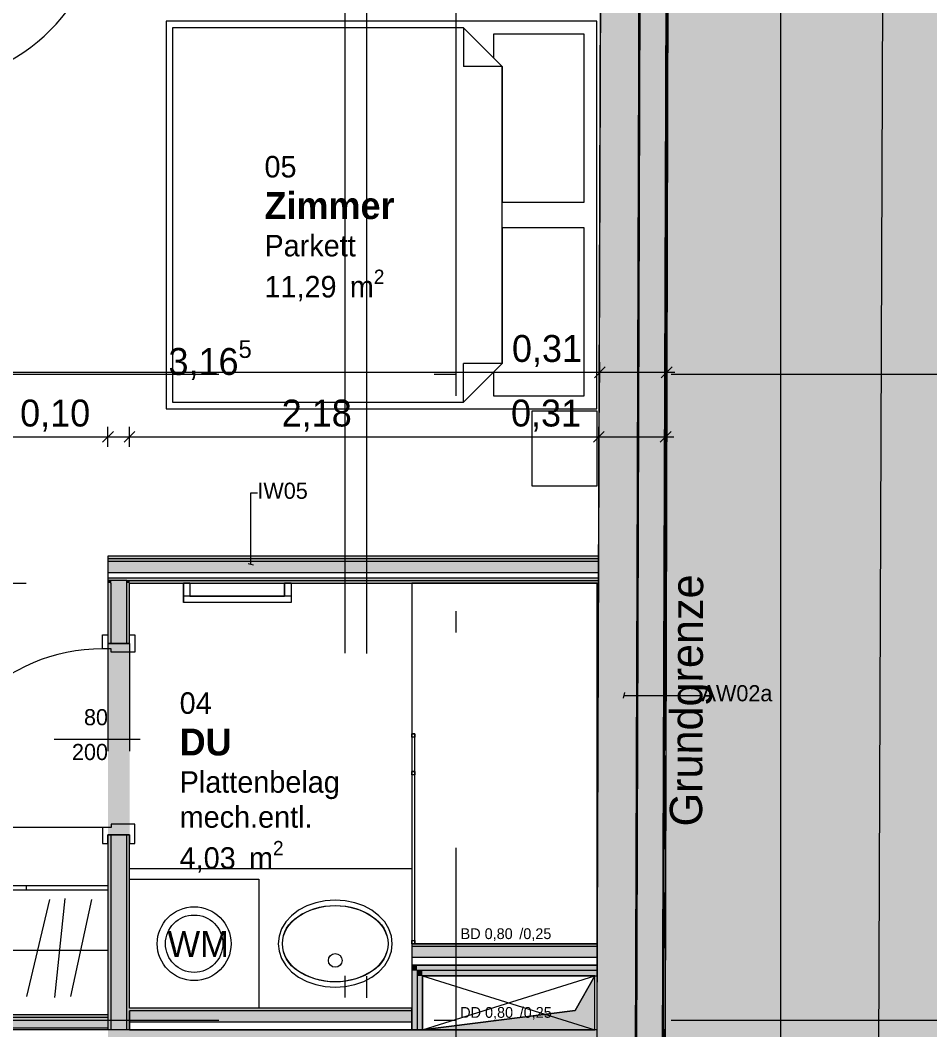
# Model space of a CAD drawing. Header units: metres. Extents: x -4 to 206, y -18 to 45.
# Drawn here: x 15.977 to 20.2, y -6.045 to -1.355 of the extents above; entities that cross this region are included whole.
import ezdxf

# ---------------------------------------------------------------- set-up
doc = ezdxf.new("R2010")
doc.units = ezdxf.units.M
doc.header["$MEASUREMENT"] = 0
for name, pattern in [('Achse', [0.004, 0.002, -0.001, 0, -0.001]), ('Punkt 1_1', [0.075, 0.025, -0.05]), ('Schnittlinie', [0.006, 0.003, -0.0015, 0, -0.0015]), ('Strichlinie eng', [0.002, 0.0015, -0.0005]), ('Untersicht', [0.001, 0.0005, -0.0005])]:
    doc.linetypes.add(name, pattern=pattern)
for name, color, linetype in [('2._2.Stock PP STG1_4_000 Achsraster', 7, 'Continuous'), ('2._2.Stock PP STG1_4_110 Wand Aussen', 7, 'Continuous'), ('2._2.Stock PP STG1_4_120 Wand Innen tragend', 7, 'Continuous'), ('2._2.Stock PP STG1_4_130 Wand Innen', 7, 'Continuous'), ('2._2.Stock PP STG1_4_135 Wand Vorsatzschale', 7, 'Continuous'), ('2._2.Stock PP STG1_4_170 Schachtwände', 7, 'Continuous'), ('2._2.Stock PP STG1_4_210 Decke', 7, 'Continuous'), ('2._2.Stock PP STG1_4_220 Bodenaufbau', 7, 'Continuous'), ('2._2.Stock PP STG1_4_270 Deckendurchbruchsymbol', 7, 'Continuous'), ('2._2.Stock PP STG1_4_510 Möblierung', 7, 'Continuous'), ('2._2.Stock PP STG1_4_540 Sanitäreinrichtung', 7, 'Continuous'), ('2._2.Stock PP STG1_4_725 Nachbarbebauung', 7, 'Continuous'), ('2._2.Stock PP STG1_4_810 Raum', 7, 'Continuous'), ('2._2.Stock PP STG1_4_815 Raumbegrenzung', 7, 'Continuous'), ('2._2.Stock PP STG1_4_844 Umriss 2D', 7, 'Continuous'), ('2._2.Stock PP STG1_4_851 Marker Schnitt', 7, 'Continuous'), ('2._2.Stock PP STG1_4_915 Allgemein Beschriftung.x', 7, 'Continuous'), ('2._2.Stock PP STG1_4_950 Polierplan Bemaßung', 7, 'Continuous'), ('2._2.Stock PP STG1_4_Neubau_840 Baulinien', 7, 'Continuous')]:
    doc.layers.add(name, color=color, linetype=linetype)
doc.styles.add('ERSTELLTER_STIL_2', font='')
doc.styles.add('ERSTELLTER_STIL_6', font='')
doc.styles.add('ERSTELLTER_STIL_7', font='')
doc.styles.get('ERSTELLTER_STIL_2').set_extended_font_data('Eurostile')
doc.styles.get('ERSTELLTER_STIL_6').set_extended_font_data('Eurostile', bold=True)
doc.styles.get('ERSTELLTER_STIL_7').set_extended_font_data('Muli')
doc.linetypes.add('Grenze Bundesland', pattern='A,0,[2,415_260415_PP_VA_1_5 2 St1.Shx,S=1.5873e-05,R=0,X=0,Y=0],-0.003,0', length=0.003)
doc.linetypes.add('Grenze Grundstück', pattern='A,0,[1,415_260415_PP_VA_1_5 2 St1.Shx,S=0.00031746,R=0,X=0,Y=0],-0.04,0', length=0.04)

msp = doc.modelspace()

# ---------------------------------------------------------------- hatches: boundary and pattern name
at = {"layer": '2._2.Stock PP STG1_4_110 Wand Aussen', "linetype": 'Continuous', "lineweight": 13, "true_color": 0xff6400}
msp.add_hatch(color=30, dxfattribs=at).paths.add_polyline_path([(18.9298, -15.0639), (18.9802, 0.0639), (18.8598, -0.0832), (18.8103, -14.9168)])
at = {"layer": '2._2.Stock PP STG1_4_110 Wand Aussen', "linetype": 'Continuous', "lineweight": 0, "true_color": 0x373737}
msp.add_hatch(color=250, dxfattribs=at).paths.add_polyline_path([(18.8546, -0.13), (18.8055, -14.87), (18.8105, -14.87), (18.8596, -0.13)])
at = {"layer": '2._2.Stock PP STG1_4_110 Wand Aussen', "linetype": 'Continuous', "lineweight": 13, "true_color": 0x3f7f02}
msp.add_hatch(color=76, dxfattribs=at).paths.add_polyline_path([(18.6261, -14.69), (18.8061, -14.69), (18.854, -0.31), (18.674, -0.31)])
at = {"layer": '2._2.Stock PP STG1_4_120 Wand Innen tragend', "linetype": 'Continuous', "lineweight": 13, "true_color": 0xfb02fe}
msp.add_hatch(color=6, dxfattribs=at).paths.add_polyline_path([(13.3225, -5.9875), (16.385, -5.9875), (16.385, -5.975), (13.3225, -5.975)])
at = {"layer": '2._2.Stock PP STG1_4_120 Wand Innen tragend', "linetype": 'Continuous', "lineweight": 13, "true_color": 0xffaa00}
msp.add_hatch(color=40, dxfattribs=at).paths.add_polyline_path([(16.385, -5.9875), (13.3225, -5.9875), (13.3225, -6.0375), (16.385, -6.0375)])
at = {"layer": '2._2.Stock PP STG1_4_120 Wand Innen tragend', "linetype": 'Continuous', "lineweight": 13, "true_color": 0x3f7f02}
msp.add_hatch(color=76, dxfattribs=at).paths.add_polyline_path([(16.385, -6.225), (18.6543, -6.225), (18.6549, -6.045), (16.385, -6.045)])
at = {"layer": '2._2.Stock PP STG1_4_130 Wand Innen', "linetype": 'Continuous', "lineweight": 13, "true_color": 0xfb02fe}
for points in [[(18.6622, -3.845), (16.385, -3.845), (16.385, -3.8575), (18.6622, -3.8575)], [(18.6622, -3.8575), (16.385, -3.8575), (16.385, -3.87), (18.6621, -3.87)], [(16.385, -3.9575), (18.6618, -3.9575), (18.6619, -3.945), (16.385, -3.945)], [(16.385, -3.97), (16.3975, -3.97), (16.3975, -3.9575), (16.385, -3.9575)], [(16.385, -3.97), (16.385, -4.25), (16.3975, -4.25), (16.3975, -3.97)], [(16.4725, -3.97), (16.485, -3.97), (16.485, -3.9575), (16.4725, -3.9575)], [(16.4725, -3.97), (16.4725, -4.25), (16.485, -4.25), (16.485, -3.97)], [(16.485, -3.97), (18.6618, -3.97), (18.6618, -3.9575), (16.485, -3.9575)], [(16.385, -6.045), (16.3975, -6.045), (16.3975, -5.14), (16.385, -5.14)], [(16.4725, -5.14), (16.4725, -6.045), (16.485, -6.045), (16.485, -5.14)]]:
    msp.add_hatch(color=6, dxfattribs=at).paths.add_polyline_path(points)
at = {"layer": '2._2.Stock PP STG1_4_130 Wand Innen', "linetype": 'Continuous', "lineweight": 13, "true_color": 0xffaa00}
for points in [[(18.6621, -3.87), (16.385, -3.87), (16.385, -3.92), (18.662, -3.92)], [(16.3975, -3.97), (16.4725, -3.97), (16.4725, -3.9575), (16.3975, -3.9575)], [(16.3975, -3.97), (16.3975, -4.25), (16.4725, -4.25), (16.4725, -3.97)], [(16.4725, -5.14), (16.3975, -5.14), (16.3975, -6.045), (16.4725, -6.045)]]:
    msp.add_hatch(color=40, dxfattribs=at).paths.add_polyline_path(points)
at = {"layer": '2._2.Stock PP STG1_4_130 Wand Innen', "linetype": 'Continuous', "lineweight": 0, "true_color": 0xffffff}
msp.add_hatch(color=7, dxfattribs=at).paths.add_polyline_path([(16.485, -5.14), (16.485, -4.25), (16.385, -4.25), (16.385, -5.14)])
at = {"layer": '2._2.Stock PP STG1_4_135 Wand Vorsatzschale', "linetype": 'Continuous', "lineweight": 13, "true_color": 0xfb02fe}
for points in [[(18.6562, -5.645), (17.795, -5.645), (17.795, -5.6575), (18.6562, -5.6575)], [(17.795, -5.945), (16.485, -5.945), (16.485, -5.9575), (17.795, -5.9575)]]:
    msp.add_hatch(color=6, dxfattribs=at).paths.add_polyline_path(points)
at = {"layer": '2._2.Stock PP STG1_4_135 Wand Vorsatzschale', "linetype": 'Continuous', "lineweight": 13, "true_color": 0xffaa00}
for points in [[(18.6562, -5.6575), (17.795, -5.6575), (17.795, -5.7075), (18.656, -5.7075)], [(17.795, -5.9575), (16.485, -5.9575), (16.485, -6.0075), (17.795, -6.0075)]]:
    msp.add_hatch(color=40, dxfattribs=at).paths.add_polyline_path(points)
at = {"layer": '2._2.Stock PP STG1_4_170 Schachtwände', "linetype": 'Continuous', "lineweight": 13, "true_color": 0xfb02fe}
for points in [[(17.795, -5.77), (17.82, -5.77), (17.795, -5.745)], [(17.82, -5.745), (17.795, -5.745), (17.82, -5.77)], [(17.82, -5.77), (18.6558, -5.77), (18.6559, -5.745), (17.82, -5.745)], [(17.795, -6.045), (17.82, -6.045), (17.82, -5.77), (17.795, -5.77)], [(17.845, -5.795), (17.82, -5.77), (17.82, -5.795)], [(17.845, -5.77), (17.82, -5.77), (17.845, -5.795)], [(17.82, -5.795), (17.82, -6.045), (17.845, -6.045), (17.845, -5.795)], [(17.845, -5.795), (18.6557, -5.795), (18.6558, -5.77), (17.845, -5.77)]]:
    msp.add_hatch(color=6, dxfattribs=at).paths.add_polyline_path(points)
at = {"layer": '2._2.Stock PP STG1_4_270 Deckendurchbruchsymbol', "linetype": 'Continuous', "lineweight": 0}
msp.add_hatch(color=8, dxfattribs=at).paths.add_polyline_path([(17.845, -6.045), (18.645, -6.045), (18.645, -5.795), (18.5546, -5.9546)])
at = {"layer": '2._2.Stock PP STG1_4_725 Nachbarbebauung', "linetype": 'Continuous', "lineweight": 0, "true_color": 0x1f1f1f}
msp.add_hatch(color=250, dxfattribs=at).paths.add_polyline_path([(18.9876, -0.0005), (18.958, -11.4452), (23.9775, -11.4875), (23.9775, -0.0046)])

# ---------------------------------------------------------------- linework, layer by layer
at = {"layer": '2._2.Stock PP STG1_4_000 Achsraster', "color": 5, "linetype": 'Achse', "lineweight": 0, "ltscale": 1000}
for p, q in [((18, 3), (18, -18)), ((-1.5, -3), (21, -3)), ((-1.5, -6), (21, -6))]:
    msp.add_line(p, q, dxfattribs=at)
at = {"layer": '2._2.Stock PP STG1_4_110 Wand Aussen', "color": 7, "linetype": 'Continuous', "lineweight": 13, "ltscale": 1000}
for p, q in [((18.9298, -15.0639), (18.9802, 0.0639)), ((18.8105, -14.87), (18.8596, -0.13))]:
    msp.add_line(p, q, dxfattribs=at)
at = {"layer": '2._2.Stock PP STG1_4_110 Wand Aussen', "color": 7, "linetype": 'Continuous', "lineweight": 18, "ltscale": 1000}
msp.add_line((18.8061, -14.69), (18.854, -0.31), dxfattribs=at)
at = {"layer": '2._2.Stock PP STG1_4_110 Wand Aussen', "color": 7, "linetype": 'Continuous', "lineweight": 13, "ltscale": 1000, "flags": 128}
msp.add_lwpolyline([(18.9348, -15.07), (18.9853, 0.07)], dxfattribs=at)
at = {"layer": '2._2.Stock PP STG1_4_110 Wand Aussen', "color": 7, "linetype": 'Continuous', "lineweight": 18, "ltscale": 1000, "flags": 128}
msp.add_lwpolyline([(18.674, -0.31), (18.6549, -6.045)], dxfattribs=at)
at = {"layer": '2._2.Stock PP STG1_4_120 Wand Innen tragend', "color": 7, "linetype": 'Continuous', "lineweight": 13, "ltscale": 1000}
for p, q in [((16.385, -5.9875), (13.3225, -5.9875)), ((16.385, -6.0375), (13.3225, -6.0375))]:
    msp.add_line(p, q, dxfattribs=at)
at = {"layer": '2._2.Stock PP STG1_4_120 Wand Innen tragend', "color": 7, "linetype": 'Continuous', "lineweight": 18, "ltscale": 1000}
msp.add_line((16.385, -6.045), (13.3225, -6.045), dxfattribs=at)
at = {"layer": '2._2.Stock PP STG1_4_120 Wand Innen tragend', "color": 7, "linetype": 'Continuous', "lineweight": 13, "ltscale": 1000, "flags": 128}
for points in [[(16.385, -5.975), (14.11, -5.975)], [(16.385, -5.975), (16.385, -5.9875)], [(16.385, -5.9875), (16.385, -6.0375)], [(16.385, -6.0375), (16.385, -6.045)]]:
    msp.add_lwpolyline(points, dxfattribs=at)
at = {"layer": '2._2.Stock PP STG1_4_120 Wand Innen tragend', "color": 7, "linetype": 'Continuous', "lineweight": 18, "ltscale": 1000, "flags": 128}
msp.add_lwpolyline([(18.6549, -6.045), (16.385, -6.045)], dxfattribs=at)
at = {"layer": '2._2.Stock PP STG1_4_130 Wand Innen', "color": 7, "linetype": 'Continuous', "lineweight": 18, "ltscale": 1000}
for p, q in [((18.6622, -3.8575), (16.385, -3.8575)), ((18.6621, -3.87), (16.385, -3.87)), ((16.385, -3.92), (18.662, -3.92)), ((16.385, -3.945), (18.6619, -3.945)), ((16.3975, -3.9575), (16.385, -3.9575)), ((16.3975, -3.9575), (16.385, -3.9575)), ((16.4725, -3.9575), (16.3975, -3.9575)), ((16.3975, -3.97), (16.3975, -3.9575)), ((16.4725, -3.9575), (16.3975, -3.9575)), ((16.3975, -3.97), (16.3975, -4.25)), ((16.4725, -3.97), (16.4725, -3.9575)), ((16.4725, -3.9575), (18.6618, -3.9575)), ((16.4725, -4.25), (16.4725, -3.97)), ((16.3975, -4.25), (16.385, -4.25)), ((16.3975, -4.25), (16.385, -4.25)), ((16.3975, -4.25), (16.385, -4.25)), ((16.4725, -4.25), (16.3975, -4.25)), ((16.4725, -4.25), (16.3975, -4.25)), ((16.4725, -4.25), (16.3975, -4.25)), ((16.485, -4.25), (16.4725, -4.25)), ((16.485, -4.25), (16.4725, -4.25)), ((16.485, -4.25), (16.4725, -4.25)), ((16.3975, -5.14), (16.385, -5.14)), ((16.3975, -5.14), (16.385, -5.14)), ((16.3975, -5.14), (16.385, -5.14)), ((16.3975, -5.14), (16.3975, -6.045)), ((16.4725, -5.14), (16.3975, -5.14)), ((16.4725, -5.14), (16.3975, -5.14)), ((16.4725, -5.14), (16.3975, -5.14)), ((16.4725, -6.045), (16.4725, -5.14)), ((16.485, -5.14), (16.4725, -5.14)), ((16.485, -5.14), (16.4725, -5.14)), ((16.485, -5.14), (16.4725, -5.14))]:
    msp.add_line(p, q, dxfattribs=at)
at = {"layer": '2._2.Stock PP STG1_4_130 Wand Innen', "color": 7, "linetype": 'Continuous', "lineweight": 13, "ltscale": 1000}
for p, q in [((16.36, -4.275), (16.36, -4.21)), ((16.36, -4.21), (16.385, -4.21)), ((16.385, -4.21), (16.385, -4.25)), ((16.485, -4.25), (16.485, -4.21)), ((16.485, -4.21), (16.51, -4.21)), ((16.51, -4.21), (16.51, -4.29)), ((16.385, -4.25), (16.485, -4.25)), ((16.4, -4.275), (16.36, -4.275)), ((16.4, -4.29), (16.4, -4.275)), ((16.51, -4.29), (16.4, -4.29)), ((16.135, -4.695), (16.535, -4.695)), ((16.36, -5.105), (15.53, -5.105)), ((16.4, -5.105), (16.36, -5.105)), ((16.36, -5.105), (16.36, -5.18)), ((16.51, -5.09), (16.4, -5.09)), ((16.4, -5.09), (16.4, -5.105)), ((16.51, -5.18), (16.51, -5.09)), ((16.385, -5.18), (16.385, -5.14)), ((16.385, -5.14), (16.485, -5.14)), ((16.485, -5.14), (16.485, -5.18)), ((16.36, -5.18), (16.385, -5.18)), ((16.485, -5.18), (16.51, -5.18))]:
    msp.add_line(p, q, dxfattribs=at)
at = {"layer": '2._2.Stock PP STG1_4_130 Wand Innen', "color": 8, "linetype": 'Untersicht', "lineweight": 13, "ltscale": 1000}
for p, q in [((16.385, -4.25), (16.385, -5.14)), ((16.485, -4.25), (16.485, -5.14))]:
    msp.add_line(p, q, dxfattribs=at)
at = {"layer": '2._2.Stock PP STG1_4_130 Wand Innen', "color": 7, "linetype": 'Continuous', "lineweight": 18, "ltscale": 1000, "flags": 128}
for points in [[(18.6622, -3.845), (16.385, -3.845)], [(16.385, -3.845), (16.385, -3.97)], [(18.6618, -3.97), (18.6622, -3.845)], [(16.385, -3.97), (16.385, -4.25)], [(16.485, -4.25), (16.485, -3.97)], [(16.485, -3.97), (18.6618, -3.97)], [(16.385, -5.14), (16.385, -6.045)], [(16.485, -5.945), (16.485, -5.14)], [(16.485, -6.045), (16.485, -5.9575)], [(16.3975, -6.045), (16.385, -6.045)], [(16.4725, -6.045), (16.3975, -6.045)], [(16.485, -6.045), (16.4725, -6.045)]]:
    msp.add_lwpolyline(points, dxfattribs=at)
at = {"layer": '2._2.Stock PP STG1_4_130 Wand Innen', "color": 7, "linetype": 'Continuous', "lineweight": 13, "ltscale": 1000}
for centre, start, end in [((15.53, -0.815), 270, 0), ((16.36, -5.105), 90, 180)]:
    msp.add_arc(centre, 0.83, start, end, dxfattribs=at)
at = {"layer": '2._2.Stock PP STG1_4_135 Wand Vorsatzschale', "color": 7, "linetype": 'Continuous', "lineweight": 18, "ltscale": 1000}
for p, q in [((18.6562, -5.6575), (17.795, -5.6575)), ((17.795, -5.7075), (18.656, -5.7075)), ((17.795, -5.9575), (16.485, -5.9575)), ((16.485, -6.0075), (17.795, -6.0075))]:
    msp.add_line(p, q, dxfattribs=at)
at = {"layer": '2._2.Stock PP STG1_4_135 Wand Vorsatzschale', "color": 7, "linetype": 'Continuous', "lineweight": 18, "ltscale": 1000, "flags": 128}
for points in [[(18.6562, -5.645), (17.795, -5.645)], [(17.795, -5.645), (17.795, -5.745)], [(18.6559, -5.745), (18.6562, -5.645)], [(17.795, -5.745), (18.6559, -5.745)], [(17.795, -5.945), (16.485, -5.945)], [(17.795, -6.045), (17.795, -5.945)], [(16.485, -5.9575), (16.485, -6.045)], [(16.485, -6.045), (17.795, -6.045)]]:
    msp.add_lwpolyline(points, dxfattribs=at)
at = {"layer": '2._2.Stock PP STG1_4_170 Schachtwände', "color": 7, "linetype": 'Continuous', "lineweight": 18, "ltscale": 1000}
for p, q in [((17.845, -5.77), (17.82, -5.77)), ((17.82, -5.77), (17.82, -5.795)), ((17.82, -5.795), (17.82, -6.045)), ((18.6558, -5.77), (17.845, -5.77))]:
    msp.add_line(p, q, dxfattribs=at)
at = {"layer": '2._2.Stock PP STG1_4_170 Schachtwände', "color": 7, "linetype": 'Continuous', "lineweight": 18, "ltscale": 1000, "flags": 128}
for points in [[(17.795, -5.745), (17.795, -5.77)], [(18.6559, -5.745), (17.795, -5.745)], [(18.6559, -5.745), (18.6558, -5.77)], [(17.795, -5.77), (17.795, -6.045)], [(17.845, -5.795), (18.6557, -5.795)], [(17.845, -6.045), (17.845, -5.795)], [(18.6558, -5.77), (18.6557, -5.795)], [(17.795, -6.045), (17.82, -6.045)], [(17.82, -6.045), (17.845, -6.045)]]:
    msp.add_lwpolyline(points, dxfattribs=at)
at = {"layer": '2._2.Stock PP STG1_4_210 Decke', "color": 7, "linetype": 'Continuous', "lineweight": 13, "ltscale": 1000, "true_color": 0xf4f4f4, "flags": 128}
msp.add_lwpolyline([(3.625, -0.13), (0.1305, -0.13), (0.1845, -14.87), (5.505, -14.87), (5.505, -15.84), (13.475, -15.84), (13.475, -14.87), (18.8055, -14.87), (18.8546, -0.13), (15.325, -0.13), (15.325, -0.53), (12.96, -0.53), (12.96, 0.67), (6.02, 0.67), (6.02, -0.53), (3.625, -0.53)], close=True, dxfattribs=at)
msp.add_lwpolyline([(3.625, -0.13), (0.1305, -0.13), (0.1845, -14.87), (5.505, -14.87), (5.505, -15.84), (13.475, -15.84), (13.475, -14.87), (18.8055, -14.87), (18.8546, -0.13), (15.325, -0.13), (15.325, -0.53), (12.96, -0.53), (12.96, 0.67), (6.02, 0.67), (6.02, -0.53), (3.625, -0.53)], close=True, dxfattribs=at)
msp.add_lwpolyline([(3.625, -0.13), (0.1305, -0.13), (0.1845, -14.87), (5.505, -14.87), (5.505, -15.84), (13.475, -15.84), (13.475, -14.87), (18.8055, -14.87), (18.8546, -0.13), (15.325, -0.13), (15.325, -0.53), (12.96, -0.53), (12.96, 0.67), (6.02, 0.67), (6.02, -0.53), (3.625, -0.53)], close=True, dxfattribs=at)
at = {"layer": '2._2.Stock PP STG1_4_220 Bodenaufbau', "color": 7, "linetype": 'Continuous', "lineweight": 13, "ltscale": 1000, "true_color": 0xf4f4f4, "flags": 128}
msp.add_lwpolyline([(3.445, -0.31), (0.3111, -0.31), (0.3639, -14.69), (5.685, -14.69), (5.685, -15.66), (13.295, -15.66), (13.295, -14.69), (18.6261, -14.69), (18.674, -0.31), (15.505, -0.31), (15.505, -0.71), (12.78, -0.71), (12.78, 0.49), (6.2, 0.49), (6.2, -0.71), (3.445, -0.71)], close=True, dxfattribs=at)
at = {"layer": '2._2.Stock PP STG1_4_270 Deckendurchbruchsymbol', "color": 7, "linetype": 'Strichlinie eng', "lineweight": 13, "ltscale": 1000}
for p, q in [((17.845, -6.045), (18.645, -5.795)), ((17.845, -5.795), (18.645, -6.045))]:
    msp.add_line(p, q, dxfattribs=at)
at = {"layer": '2._2.Stock PP STG1_4_270 Deckendurchbruchsymbol', "color": 7, "linetype": 'Continuous', "lineweight": 13, "ltscale": 1000, "flags": 128}
for points in [[(18.5546, -5.9546), (18.645, -5.795), (17.845, -5.795), (17.845, -6.045)], [(17.845, -6.045), (18.645, -6.045), (18.645, -5.795), (18.5546, -5.9546)]]:
    msp.add_lwpolyline(points, close=True, dxfattribs=at)
at = {"layer": '2._2.Stock PP STG1_4_270 Deckendurchbruchsymbol', "color": 7, "linetype": 'Strichlinie eng', "lineweight": 13, "ltscale": 1000, "flags": 128}
msp.add_lwpolyline([(18.645, -6.045), (18.645, -5.795), (17.845, -5.795), (17.845, -6.045)], close=True, dxfattribs=at)
at = {"layer": '2._2.Stock PP STG1_4_510 Möblierung', "color": 8, "linetype": 'Continuous', "lineweight": 13, "ltscale": 1000, "true_color": 0x7e7f7f}
for p, q in [((16.655, -1.36), (16.655, -3.16)), ((18.655, -1.36), (16.655, -1.36)), ((18.655, -3.16), (18.655, -1.36)), ((18.035, -1.39), (16.685, -1.39)), ((16.685, -1.39), (16.685, -2.26)), ((18.215, -1.57), (18.035, -1.39)), ((18.035, -1.39), (18.035, -1.57)), ((18.215, -1.57), (18.035, -1.57)), ((18.215, -2.26), (18.215, -1.57)), ((16.685, -2.26), (16.685, -3.13)), ((18.215, -2.95), (18.215, -2.26)), ((18.035, -3.13), (18.215, -2.95)), ((18.035, -3.13), (18.035, -2.95)), ((18.215, -2.95), (18.035, -2.95)), ((16.685, -3.13), (18.035, -3.13)), ((16.655, -3.16), (18.655, -3.16)), ((18.355, -3.52), (18.355, -3.17)), ((18.355, -3.17), (18.655, -3.17)), ((18.655, -3.17), (18.655, -3.52)), ((18.655, -3.52), (18.355, -3.52)), ((16.0058, -5.375), (16.0058, -5.395)), ((14.11, -5.395), (16.385, -5.395)), ((16.1132, -5.4403), (16.0068, -5.8897)), ((16.184, -5.4354), (16.136, -5.8946)), ((16.3086, -5.4393), (16.2114, -5.8907)), ((14.11, -5.675), (16.385, -5.675))]:
    msp.add_line(p, q, dxfattribs=at)
at = {"layer": '2._2.Stock PP STG1_4_510 Möblierung', "color": 8, "linetype": 'Continuous', "lineweight": 13, "ltscale": 1000, "true_color": 0x7e7f7f, "flags": 128}
for points in [[(18.215, -2.2), (18.595, -2.2), (18.595, -1.42), (18.175, -1.42), (18.175, -1.53), (18.215, -1.57)], [(18.215, -2.95), (18.175, -2.99), (18.175, -3.1), (18.595, -3.1), (18.595, -2.32), (18.215, -2.32)], [(14.11, -5.375), (16.385, -5.375), (16.385, -5.975), (14.11, -5.975)]]:
    msp.add_lwpolyline(points, close=True, dxfattribs=at)
at = {"layer": '2._2.Stock PP STG1_4_540 Sanitäreinrichtung', "color": 150, "linetype": 'Continuous', "lineweight": 13, "ltscale": 1000, "true_color": 0x0f7ffe}
for p, q in [((16.735, -3.97), (16.735, -4.06)), ((16.765, -3.97), (16.735, -3.97)), ((16.765, -3.97), (16.765, -4.03)), ((17.205, -3.97), (17.205, -4.03)), ((17.235, -3.97), (17.205, -3.97)), ((17.235, -3.97), (17.235, -4.06)), ((17.235, -4.03), (16.735, -4.03)), ((17.235, -4.06), (16.735, -4.06)), ((17.795, -4.685), (17.795, -4.67)), ((17.795, -4.67), (17.81, -4.67)), ((17.81, -4.685), (17.795, -4.685)), ((17.81, -4.67), (17.81, -4.685)), ((17.795, -4.86), (17.795, -4.845)), ((17.795, -4.845), (17.81, -4.845)), ((17.81, -4.86), (17.795, -4.86)), ((17.81, -4.845), (17.81, -4.86)), ((17.795, -5.645), (17.795, -5.63)), ((17.795, -5.63), (17.81, -5.63)), ((17.795, -5.645), (17.795, -5.63)), ((17.795, -5.63), (17.81, -5.63)), ((17.81, -5.645), (17.795, -5.645)), ((17.81, -5.645), (17.795, -5.645)), ((17.81, -5.63), (17.81, -5.645)), ((17.81, -5.63), (17.81, -5.645))]:
    msp.add_line(p, q, dxfattribs=at)
at = {"layer": '2._2.Stock PP STG1_4_540 Sanitäreinrichtung', "color": 150, "linetype": 'Continuous', "lineweight": 13, "ltscale": 1000, "true_color": 0x0f7ffe, "flags": 128}
for points in [[(17.235, -3.97), (17.235, -4.06), (16.735, -4.06), (16.735, -3.97), (16.765, -3.97), (16.765, -4.03), (17.205, -4.03), (17.205, -3.97)], [(17.795, -3.97), (17.795, -5.645), (18.6562, -5.645), (18.6562, -3.97)], [(17.795, -4.67), (17.795, -4.685), (17.795, -5.63), (17.795, -5.645), (17.81, -5.645), (17.81, -5.63), (17.81, -4.685), (17.81, -4.67)], [(17.795, -4.845), (17.795, -4.86), (17.795, -5.63), (17.795, -5.645), (17.81, -5.645), (17.81, -5.63), (17.81, -4.86), (17.81, -4.845)], [(16.485, -5.295), (17.795, -5.295), (17.795, -5.945), (16.485, -5.945)]]:
    msp.add_lwpolyline(points, close=True, dxfattribs=at)
at = {"layer": '2._2.Stock PP STG1_4_540 Sanitäreinrichtung', "color": 150, "linetype": 'Punkt 1_1', "lineweight": 13, "ltscale": 1000, "true_color": 0x0f7ffe, "flags": 128}
msp.add_lwpolyline([(16.485, -5.945), (16.485, -5.345), (17.085, -5.345), (17.085, -5.945)], close=True, dxfattribs=at)
at = {"layer": '2._2.Stock PP STG1_4_540 Sanitäreinrichtung', "color": 150, "linetype": 'Grenze Bundesland', "lineweight": 13, "ltscale": 1000, "true_color": 0x0f7ffe, "flags": 128}
msp.add_lwpolyline([(17.44, -5.8475), (17.486, -5.8444), (17.5306, -5.8353), (17.5725, -5.8204), (17.6103, -5.8001), (17.643, -5.7752), (17.6695, -5.7463), (17.689, -5.7143), (17.701, -5.6802), (17.705, -5.645), (17.701, -5.6098), (17.689, -5.5757), (17.6695, -5.5438), (17.643, -5.5148), (17.6103, -5.4899), (17.5725, -5.4696), (17.5306, -5.4547), (17.486, -5.4456), (17.44, -5.4425), (17.394, -5.4456), (17.3494, -5.4547), (17.3075, -5.4696), (17.2697, -5.4899), (17.237, -5.5148), (17.2105, -5.5438), (17.191, -5.5757), (17.179, -5.6098), (17.175, -5.645), (17.179, -5.6802), (17.191, -5.7143), (17.2105, -5.7463), (17.237, -5.7752), (17.2697, -5.8001), (17.3075, -5.8204), (17.3494, -5.8353), (17.394, -5.8444)], close=True, dxfattribs=at)
at = {"layer": '2._2.Stock PP STG1_4_540 Sanitäreinrichtung', "color": 150, "linetype": 'Continuous', "lineweight": 13, "ltscale": 1000, "true_color": 0x0f7ffe, "flags": 128}
msp.add_lwpolyline([(17.44, -5.8225, -0.146813), (17.2668, -5.7705, -0.265687), (17.195, -5.645, -0.265687), (17.2668, -5.5195, -0.146813), (17.44, -5.4675, -0.146813), (17.6132, -5.5195, -0.265687), (17.685, -5.645, -0.265687), (17.6132, -5.7705, -0.146813)], format="xyb", close=True, dxfattribs=at)
at = {"layer": '2._2.Stock PP STG1_4_540 Sanitäreinrichtung', "color": 150, "linetype": 'Punkt 1_1', "lineweight": 13, "ltscale": 1000, "true_color": 0x0f7ffe}
for radius in [0.1714, 0.1333]:
    msp.add_circle((16.785, -5.645), radius, dxfattribs=at)
at = {"layer": '2._2.Stock PP STG1_4_540 Sanitäreinrichtung', "color": 150, "linetype": 'Continuous', "lineweight": 13, "ltscale": 1000, "true_color": 0x0f7ffe}
msp.add_circle((17.44, -5.7225), 0.032, dxfattribs=at)
msp.add_ellipse((17.44, -5.645), major_axis=(0.245, 0), ratio=0.72449, dxfattribs=at)
at = {"layer": '2._2.Stock PP STG1_4_725 Nachbarbebauung', "color": 8, "linetype": 'Continuous', "lineweight": 13, "ltscale": 1000, "flags": 128}
msp.add_lwpolyline([(23.9775, -0.0046), (18.9876, -0.0005), (18.958, -11.4452), (23.9775, -11.4875)], dxfattribs=at)
at = {"layer": '2._2.Stock PP STG1_4_815 Raumbegrenzung', "color": 8, "linetype": 'Untersicht', "lineweight": 13, "ltscale": 1000, "flags": 128}
msp.add_lwpolyline([(15.505, -3.97), (16.385, -3.97)], dxfattribs=at)
at = {"layer": '2._2.Stock PP STG1_4_851 Marker Schnitt', "color": 7, "linetype": 'Schnittlinie', "lineweight": 13, "ltscale": 1000}
for p, q in [((17.4851, 4.805), (17.4851, -18)), ((17.5851, 4.8037), (17.5851, -18))]:
    msp.add_line(p, q, dxfattribs=at)
at = {"layer": '2._2.Stock PP STG1_4_915 Allgemein Beschriftung.x', "color": 7, "linetype": 'Continuous', "lineweight": 13, "ltscale": 1000}
for p, q in [((17.0488, -3.8816), (17.0488, -3.5508)), ((17.0488, -3.5508), (17.0785, -3.5508)), ((17.0363, -3.8783), (17.0613, -3.885)), ((18.783, -4.4788), (18.7763, -4.5038)), ((18.7796, -4.4913), (19.0589, -4.4913)), ((19.0589, -4.4913), (19.1407, -4.4913))]:
    msp.add_line(p, q, dxfattribs=at)
at = {"layer": '2._2.Stock PP STG1_4_950 Polierplan Bemaßung', "color": 1, "linetype": 'Continuous', "lineweight": 13, "ltscale": 1000, "true_color": 0xfb0106}
msp.add_line((19.9304, -15.0038), (19.987, -0.0038), dxfattribs=at)
at = {"layer": '2._2.Stock PP STG1_4_950 Polierplan Bemaßung', "color": 7, "linetype": 'Continuous', "lineweight": 13, "ltscale": 1000}
msp.add_line((19.509, -14.69), (19.509, -0.31), dxfattribs=at)
at = {"layer": '2._2.Stock PP STG1_4_950 Polierplan Bemaßung', "color": 6, "linetype": 'Continuous', "lineweight": 13, "ltscale": 1000, "true_color": 0xfb02fe}
for p, q in [((18.6685, -3.0376), (18.6685, -2.9438)), ((18.9786, -3.0376), (18.9786, -2.9438)), ((15.505, -2.9907), (18.6685, -2.9907)), ((18.6935, -2.9657), (18.6435, -3.0157)), ((18.6685, -2.9907), (18.9786, -2.9907)), ((18.9536, -3.0157), (19.0036, -2.9657)), ((18.9786, -2.9907), (19.0161, -2.9907)), ((16.41, -3.2657), (16.36, -3.3157)), ((16.385, -3.3376), (16.385, -3.2438)), ((16.51, -3.2657), (16.46, -3.3157)), ((16.485, -3.3376), (16.485, -3.2438)), ((18.689, -3.2657), (18.639, -3.3157)), ((18.664, -3.3376), (18.664, -3.2438)), ((18.9492, -3.3157), (18.9992, -3.2657)), ((18.9742, -3.3376), (18.9742, -3.2438)), ((13.185, -3.2907), (16.385, -3.2907)), ((16.385, -3.2907), (16.485, -3.2907)), ((16.485, -3.2907), (18.664, -3.2907)), ((18.664, -3.2907), (18.9742, -3.2907)), ((18.9742, -3.2907), (19.0117, -3.2907))]:
    msp.add_line(p, q, dxfattribs=at)
at = {"layer": '2._2.Stock PP STG1_4_Neubau_840 Baulinien', "color": 76, "linetype": 'Grenze Grundstück', "lineweight": 13, "ltscale": 1000, "true_color": 0x3f7f02, "flags": 128}
msp.add_lwpolyline([(0.0591, -18), (0.0564, -12.2031), (0, -0.0002), (18.985, -0.0012), (18.958, -11.4452), (18.914, -18)], dxfattribs=at)

# ---------------------------------------------------------------- texts
at = {"layer": '2._2.Stock PP STG1_4_130 Wand Innen', "color": 7, "linetype": 'Continuous', "lineweight": 13, "char_height": 0.075, "attachment_point": 9, "style": 'ERSTELLTER_STIL_2'}
for s, insert in [('\\A1;{\\pqr;\\pt0;\\fEurostile|b0|i0|c0|p0;\\W1.000000;80}', (16.385, -4.6314)), ('\\A1;{\\pqr;\\pt0;\\fEurostile|b0|i0|c0|p0;\\W1.000000;200}', (16.385, -4.793))]:
    msp.add_mtext(s, dxfattribs=dict(at, insert=insert))
at = {"layer": '2._2.Stock PP STG1_4_270 Deckendurchbruchsymbol', "color": 1, "linetype": 'Continuous', "lineweight": 0, "char_height": 0.05, "attachment_point": 8, "style": 'ERSTELLTER_STIL_2'}
for s, insert in [('\\A1;{\\pqc;\\pt0;\\fEurostile|b0|i0|c0|p0;\\W1.000000;BD 0,80\\fEurostile|b0|i0|c0|p0;\\W1.000000;\\A1{\\H.66x;\\S^  ;}\\fEurostile|b0|i0|c0|p0;\\W1.000000; /0,25\\fEurostile|b0|i0|c0|p0;\\W1.000000;\\A1{\\H.66x;\\S^  ;}\\fEurostile|b0|i0|c0|p0;\\W1.000000;\\fEurostile|b0|i0|c0|p0;\\W1.000000;\\A1{\\H.66x;\\S^  ;}}', (18.245, -5.6381)), ('\\A1;{\\pqc;\\pt0;\\fEurostile|b0|i0|c0|p0;\\W1.000000;DD 0,80\\fEurostile|b0|i0|c0|p0;\\W1.000000;\\A1{\\H.66x;\\S^  ;}\\fEurostile|b0|i0|c0|p0;\\W1.000000; /0,25\\fEurostile|b0|i0|c0|p0;\\W1.000000;\\A1{\\H.66x;\\S^  ;}\\fEurostile|b0|i0|c0|p0;\\W1.000000;\\fEurostile|b0|i0|c0|p0;\\W1.000000;\\A1{\\H.66x;\\S^  ;}}', (18.245, -6.0038))]:
    msp.add_mtext(s, dxfattribs=dict(at, insert=insert))
at = {"layer": '2._2.Stock PP STG1_4_540 Sanitäreinrichtung', "color": 150, "linetype": 'Continuous', "lineweight": 13, "true_color": 0x0f7ffe, "insert": (16.9464, -5.6467), "char_height": 0.12, "attachment_point": 6, "style": 'ERSTELLTER_STIL_7'}
msp.add_mtext('\\A1;{\\pqr;\\fMuli|b0|i0|c0|p0;\\W1.000000;WM}', dxfattribs=at)
at = {"layer": '2._2.Stock PP STG1_4_810 Raum', "color": 7, "linetype": 'Continuous', "lineweight": 13, "attachment_point": 1}
for s, insert, char_height, style in [('\\A1;{\\pql;\\pt0;\\fEurostile|b0|i0|c0|p0;\\W1.000000;05}', (17.1115, -1.9856), 0.1, 'ERSTELLTER_STIL_2'), ('\\A1;{\\pql;\\pt0;\\fEurostile|b1|i0|c0|p0;\\W1.000000;Zimmer}', (17.1115, -2.1538), 0.125, 'ERSTELLTER_STIL_6'), ('\\A1;{\\pql;\\pt0;\\fEurostile|b0|i0|c0|p0;\\W1.000000;Parkett}', (17.1115, -2.3523), 0.1, 'ERSTELLTER_STIL_2'), ('\\A1;{\\pql;\\pt0,0.05;\\fEurostile|b0|i0|c0|p0;\\W1.000000;11,29\\fEurostile|b0|i0|c0|p0;\\W1.000000;\\A1{\\H.66x;\\S^  ;}\\fEurostile|b0|i0|c0|p0;\\W1.000000; m\\fEurostile|b0|i0|c0|p0;\\W1.000000;\\A1{\\H.66x;\\S2^  ;}}', (17.1115, -2.5138), 0.1, 'ERSTELLTER_STIL_2'), ('\\A1;{\\pql;\\pt0;\\fEurostile|b0|i0|c0|p0;\\W1.000000;04}', (16.7177, -4.4772), 0.1, 'ERSTELLTER_STIL_2'), ('\\A1;{\\pql;\\pt0;\\fEurostile|b1|i0|c0|p0;\\W1.000000;DU}', (16.7177, -4.6454), 0.125, 'ERSTELLTER_STIL_6'), ('\\A1;{\\pql;\\pt0;\\fEurostile|b0|i0|c0|p0;\\W1.000000;Plattenbelag}', (16.7177, -4.8438), 0.1, 'ERSTELLTER_STIL_2'), ('\\A1;{\\pql;\\pt0;\\fEurostile|b0|i0|c0|p0;\\W1.000000;mech.entl.}', (16.7177, -5.0063), 0.1, 'ERSTELLTER_STIL_2'), ('\\A1;{\\pql;\\pt0,0.05;\\fEurostile|b0|i0|c0|p0;\\W1.000000;4,03\\fEurostile|b0|i0|c0|p0;\\W1.000000;\\A1{\\H.66x;\\S^  ;}\\fEurostile|b0|i0|c0|p0;\\W1.000000; m\\fEurostile|b0|i0|c0|p0;\\W1.000000;\\A1{\\H.66x;\\S2^  ;}}', (16.7177, -5.1678), 0.1, 'ERSTELLTER_STIL_2')]:
    msp.add_mtext(s, dxfattribs=dict(at, insert=insert, char_height=char_height, style=style))
at = {"layer": '2._2.Stock PP STG1_4_844 Umriss 2D', "color": 76, "linetype": 'Continuous', "lineweight": 13, "true_color": 0x3f7f02, "insert": (19.0934, -4.5151), "char_height": 0.15, "attachment_point": 5, "rotation": 89.7458, "style": 'ERSTELLTER_STIL_2'}
msp.add_mtext('\\A1;{\\pqc;\\fEurostile|b0|i0|c0|p0;\\W1.000000;Grundgrenze}', dxfattribs=at)
at = {"layer": '2._2.Stock PP STG1_4_915 Allgemein Beschriftung.x', "color": 7, "linetype": 'Continuous', "lineweight": 13, "char_height": 0.075, "attachment_point": 4, "style": 'ERSTELLTER_STIL_2'}
for s, insert in [('\\A1;{\\pql;\\fEurostile|b0|i0|c0|p0;\\W1.000000;IW05}', (17.0785, -3.5414)), ('\\A1;{\\pql;\\fEurostile|b0|i0|c0|p0;\\W1.000000;AW02a}', (19.1407, -4.482))]:
    msp.add_mtext(s, dxfattribs=dict(at, insert=insert))
at = {"layer": '2._2.Stock PP STG1_4_950 Polierplan Bemaßung', "color": 6, "linetype": 'Continuous', "lineweight": 13, "true_color": 0xfb02fe, "insert": (16.6658, -3.0394), "char_height": 0.125, "attachment_point": 7, "style": 'ERSTELLTER_STIL_2'}
msp.add_mtext('\\A1;{\\pql;\\fEurostile|b0|i0|c0|p0;\\W1.000000;3,16\\fEurostile|b0|i0|c0|p0;\\W1.000000;\\A1{\\H.66x;\\S5^  ;}}', dxfattribs=at)
at = {"layer": '2._2.Stock PP STG1_4_950 Polierplan Bemaßung', "color": 6, "linetype": 'Continuous', "lineweight": 13, "true_color": 0xfb02fe, "char_height": 0.125, "width": 0.382966, "attachment_point": 7, "style": 'ERSTELLTER_STIL_2'}
for s, insert in [('\\A1;{\\pql;\\fEurostile|b0|i0|c0|p0;\\W1.000000;0,31}', (18.2605, -2.9657)), ('\\A1;{\\pql;\\fEurostile|b0|i0|c0|p0;\\W1.000000;0,10}', (15.977, -3.2657)), ('\\A1;{\\pql;\\fEurostile|b0|i0|c0|p0;\\W1.000000;2,18}', (17.1915, -3.2657)), ('\\A1;{\\pql;\\fEurostile|b0|i0|c0|p0;\\W1.000000;0,31}', (18.256, -3.2657))]:
    msp.add_mtext(s, dxfattribs=dict(at, insert=insert))

doc.saveas('drawing.dxf')
